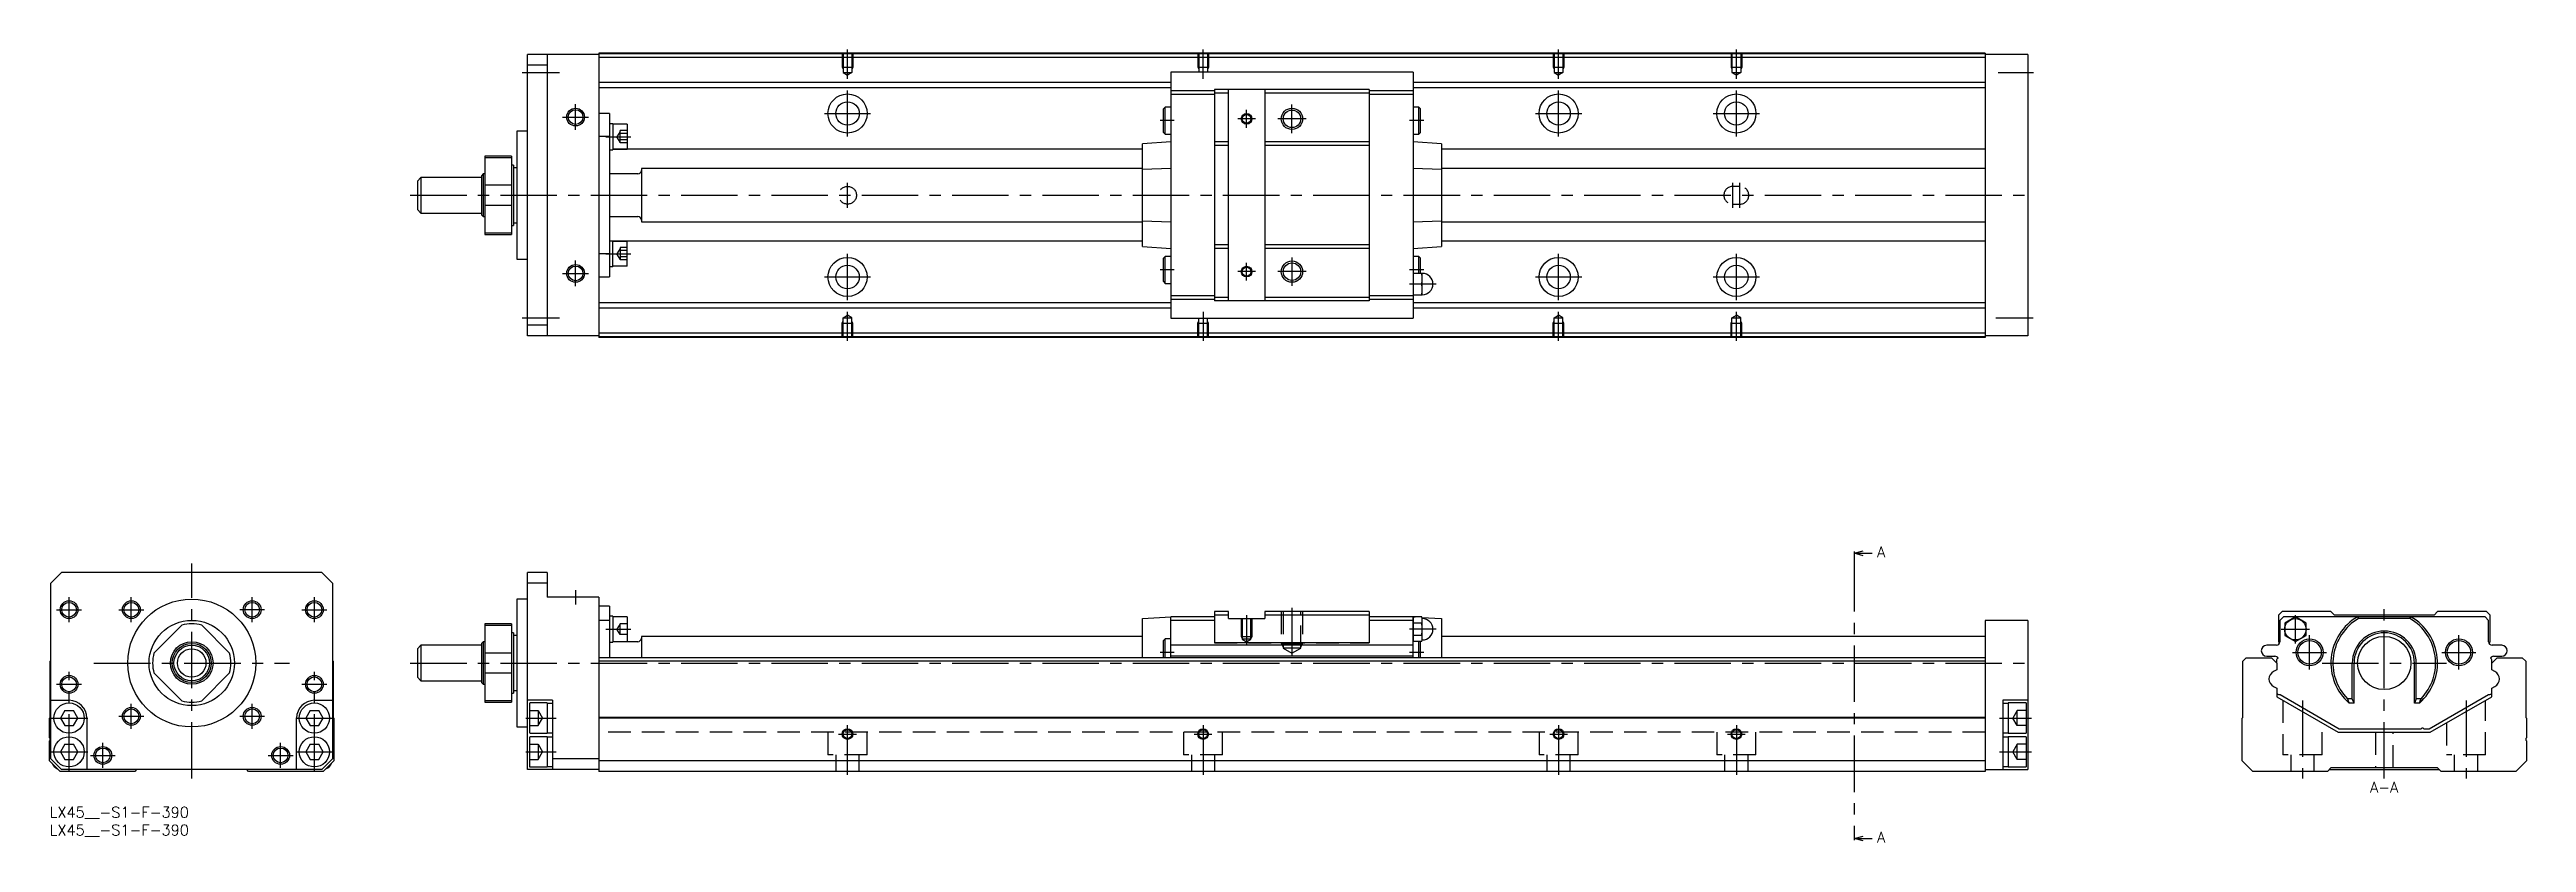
# Model space of a CAD drawing. Extents: x 0 to 697, y -10 to 213.
import ezdxf

# ---------------------------------------------------------------- set-up
doc = ezdxf.new("R2010")
doc.units = 0
doc.header["$LTSCALE"] = 0.5
doc.linetypes.add('CENTER', pattern=[50.8, 31.75, -6.35, 6.35, -6.35])
doc.linetypes.add('DASHED', pattern=[19.05, 12.7, -6.35])
for name, color, linetype in [('MSM_CENTER', 1, 'CENTER'), ('MSM_CONTINUOUS', 7, 'CONTINUOUS'), ('MSM_DASHED', 4, 'DASHED'), ('MSM_NARROW', 5, 'CONTINUOUS'), ('MSM_PART_NUMBER', 7, 'CONTINUOUS')]:
    doc.layers.add(name, color=color, linetype=linetype)
doc.styles.get("Standard").update_dxf_attribs({"font": 'txt.shx', "height": 3, "bigfont": 'bigfont.shx'})

# ---------------------------------------------------------------- blocks, each defined once
blk = doc.blocks.new('*U3')
at = {"layer": 'MSM_PART_NUMBER'}
blk.add_text('LX45__-S1-F-390', height=3, dxfattribs=at).set_placement((0, -3))
blk = doc.blocks.new('*U4')
at = {"layer": 'MSM_PART_NUMBER'}
blk.add_text('LX45__-S1-F-390', height=3, dxfattribs=at).set_placement((0, -8))

msp = doc.modelspace()

# ---------------------------------------------------------------- linework, layer by layer
at = {"layer": 'MSM_CENTER'}
for p, q in [((224.46, 204.91), (224.46, 213.12)), ((324.46, 204.91), (324.46, 213.12)), ((424.46, 204.91), (424.46, 213.12)), ((474.46, 204.91), (474.46, 213.12)), ((132.96, 206.62), (143.46, 206.62)), ((548.13, 206.62), (558.08, 206.62)), ((147.96, 190.5), (147.96, 197.75)), ((217.96, 195.12), (230.95, 195.12)), ((224.46, 188.62), (224.46, 201.62)), ((336.71, 191.12), (336.71, 196.12)), ((349.46, 189.62), (349.46, 197.62)), ((417.96, 195.12), (430.96, 195.12)), ((424.46, 188.62), (424.46, 201.62)), ((467.96, 195.12), (480.96, 195.12)), ((474.46, 188.62), (474.46, 201.62)), ((144.33, 194.12), (151.58, 194.12)), ((156.46, 188.58), (163.46, 188.58)), ((316.36, 193.12), (312.37, 193.12)), ((339.21, 193.62), (334.21, 193.62)), ((353.46, 193.62), (345.46, 193.62)), ((386.57, 193.12), (382.55, 193.12)), ((224.46, 168.62), (224.46, 175.62)), ((473.46, 168.62), (473.46, 175.62)), ((475.46, 168.62), (475.46, 175.62)), ((101.46, 172.12), (558.46, 172.12)), ((147.96, 146.5), (147.96, 153.75)), ((156.46, 155.67), (163.46, 155.67)), ((224.46, 142.62), (224.46, 155.62)), ((349.46, 154.62), (349.46, 146.62)), ((424.46, 142.62), (424.46, 155.62)), ((474.46, 142.62), (474.46, 155.62)), ((144.33, 150.12), (151.58, 150.12)), ((217.96, 149.12), (230.96, 149.12)), ((316.36, 151.12), (312.37, 151.12)), ((339.21, 150.62), (334.21, 150.62)), ((336.71, 148.12), (336.71, 153.12)), ((353.46, 150.62), (345.46, 150.62)), ((386.57, 151.12), (382.55, 151.12)), ((390.05, 147.12), (382.57, 147.12)), ((417.96, 149.12), (430.96, 149.12)), ((467.96, 149.12), (480.96, 149.12)), ((132.96, 137.62), (143.46, 137.62)), ((224.46, 131.12), (224.46, 139.33)), ((324.46, 139.33), (324.46, 131.12)), ((424.46, 131.12), (424.46, 139.33)), ((474.46, 131.12), (474.46, 139.33)), ((547.46, 137.62), (557.96, 137.62)), ((507.62, 70.87), (507.62, -8.37)), ((40, 8), (40, 68.5)), ((5.5, 52), (5.5, 59)), ((23, 52), (23, 59)), ((57, 52), (57, 59)), ((74.5, 52), (74.5, 59)), ((147.96, 61), (147.96, 57)), ((349.46, 56), (349.46, 42.3)), ((656.7, 8), (656.7, 56)), ((2, 55.5), (9, 55.5)), ((19.5, 55.5), (26.5, 55.5)), ((60.5, 55.5), (53.5, 55.5)), ((71, 55.5), (78, 55.5)), ((156.46, 50), (163.46, 50)), ((336.71, 54), (336.71, 45.5)), ((390.05, 50), (382.57, 50)), ((627.7, 50), (635.7, 50)), ((631.7, 46), (631.7, 54)), ((316.36, 43.5), (312.37, 43.5)), ((386.6, 43.5), (382.57, 43.5)), ((630.9, 43.5), (640.5, 43.5)), ((635.7, 38.7), (635.7, 48.3)), ((672.9, 43.5), (682.5, 43.5)), ((677.7, 38.7), (677.7, 48.3)), ((5.5, 10.25), (5.5, 38)), ((12.5, 40.5), (67.5, 40.5)), ((74.5, 10.25), (74.5, 38)), ((101.46, 40.5), (558.46, 40.5)), ((639.2, 40.5), (674.2, 40.5)), ((2, 34.5), (9, 34.5)), ((23, 22), (23, 29)), ((57, 22), (57, 29)), ((71, 34.5), (78, 34.5)), ((633.7, 29.97), (633.7, 8)), ((679.7, 29.97), (679.7, 8)), ((0.25, 25), (10.75, 25)), ((19.5, 25.5), (26.5, 25.5)), ((53.5, 25.5), (60.5, 25.5)), ((69.25, 25), (79.75, 25)), ((133.96, 25), (142.46, 25)), ((224.46, 9), (224.46, 23)), ((324.46, 23), (324.46, 9)), ((424.46, 23), (424.46, 9)), ((474.46, 23), (474.46, 9)), ((548.46, 25), (557.46, 25)), ((0.25, 15.5), (10.75, 15.5)), ((11.5, 14.5), (18.5, 14.5)), ((15, 11), (15, 18)), ((61.5, 14.5), (68.5, 14.5)), ((65, 11), (65, 18)), ((69.25, 15.5), (79.75, 15.5)), ((133.96, 15.5), (142.46, 15.5)), ((221.96, 20.5), (226.96, 20.5)), ((321.96, 20.5), (326.96, 20.5)), ((421.96, 20.5), (426.96, 20.5)), ((471.96, 20.5), (476.96, 20.5)), ((548.46, 15.5), (557.46, 15.5))]:
    msp.add_line(p, q, dxfattribs=at)
at = {"layer": 'MSM_CONTINUOUS'}
for p, q in [((154.46, 211.72), (134.46, 211.72)), ((134.46, 132.52), (134.46, 211.72)), ((139.96, 211.72), (139.96, 132.52)), ((544.46, 212.12), (154.46, 212.12)), ((154.46, 212.12), (154.46, 132.12)), ((544.46, 211.92), (154.46, 211.92)), ((544.46, 210.92), (154.46, 210.92)), ((544.46, 212.12), (544.46, 132.12)), ((556.46, 211.72), (544.46, 211.72)), ((556.46, 211.72), (556.46, 132.52)), ((139.96, 208.72), (134.46, 208.72)), ((315.41, 203.87), (154.46, 203.87)), ((315.41, 202.37), (154.46, 202.37)), ((383.51, 206.72), (315.41, 206.72)), ((315.41, 206.72), (315.41, 137.52)), ((383.51, 206.72), (383.51, 137.52)), ((544.46, 203.87), (383.51, 203.87)), ((544.46, 202.37), (383.51, 202.37)), ((157.46, 195.12), (154.46, 195.12)), ((157.46, 195.12), (157.46, 149.12)), ((313.81, 196.92), (313.31, 196.42)), ((313.31, 189.82), (313.31, 196.42)), ((315.41, 196.92), (313.81, 196.92)), ((313.81, 189.32), (313.81, 196.92)), ((327.71, 201.47), (315.41, 201.47)), ((327.71, 200.47), (315.41, 200.47)), ((371.21, 201.87), (327.71, 201.87)), ((327.71, 201.87), (327.71, 142.37)), ((331.61, 200.87), (327.71, 200.87)), ((331.61, 142.37), (331.61, 201.87)), ((341.81, 201.87), (341.81, 142.37)), ((371.21, 200.87), (341.81, 200.87)), ((371.21, 201.87), (371.21, 142.37)), ((383.51, 201.47), (371.21, 201.47)), ((383.51, 200.47), (371.21, 200.47)), ((385.11, 196.92), (383.51, 196.92)), ((385.11, 189.32), (385.11, 196.92)), ((385.61, 196.42), (385.11, 196.92)), ((385.61, 189.82), (385.61, 196.42)), ((131.46, 190.12), (131.46, 154.12)), ((134.46, 190.12), (131.46, 190.12)), ((157.46, 188.65), (154.46, 188.65)), ((158.46, 192.23), (157.46, 192.23)), ((158.46, 192.23), (158.46, 184.93)), ((162.46, 192.08), (158.46, 192.08)), ((162.46, 192.08), (162.46, 185.08)), ((313.31, 189.82), (313.81, 189.32)), ((313.81, 189.32), (315.41, 189.32)), ((383.51, 189.32), (385.11, 189.32)), ((385.11, 189.32), (385.61, 189.82)), ((129.96, 183.12), (122.46, 183.12)), ((122.46, 183.12), (122.46, 161.12)), ((122.46, 182.76), (129.96, 182.76)), ((129.96, 183.12), (129.96, 161.12)), ((157.46, 184.93), (158.46, 184.93)), ((158.46, 185.08), (162.46, 185.08)), ((307.41, 185.05), (158.46, 185.05)), ((315.41, 187.12), (307.41, 186.57)), ((307.41, 157.68), (307.41, 186.57)), ((331.61, 187.12), (327.71, 187.12)), ((331.61, 186.12), (327.71, 186.12)), ((371.21, 187.12), (341.81, 187.12)), ((371.21, 186.12), (341.81, 186.12)), ((391.51, 186.57), (383.51, 187.12)), ((391.51, 186.57), (391.51, 157.68)), ((544.46, 185.05), (391.51, 185.05)), ((104.46, 177.12), (103.46, 176.12)), ((103.46, 176.12), (103.46, 168.12)), ((121.46, 177.12), (104.46, 177.12)), ((104.46, 177.12), (104.46, 167.12)), ((121.96, 178.12), (121.46, 177.62)), ((121.46, 177.62), (121.46, 166.62)), ((122.46, 178.12), (121.96, 178.12)), ((121.96, 178.12), (121.96, 166.12)), ((129.96, 174.92), (122.46, 174.92)), ((130.46, 180.62), (129.96, 180.62)), ((130.46, 180.62), (130.46, 163.62)), ((131.46, 179.87), (130.46, 179.87)), ((165.46, 178.12), (157.46, 178.12)), ((166.46, 179.62), (166.46, 164.62)), ((307.41, 179.62), (166.46, 179.62)), ((315.41, 179.61), (307.41, 179.36)), ((391.51, 179.36), (383.51, 179.61)), ((544.46, 179.62), (391.51, 179.62)), ((103.46, 168.12), (104.46, 167.12)), ((122.46, 169.33), (129.96, 169.33)), ((104.46, 167.12), (121.46, 167.12)), ((121.46, 166.62), (121.96, 166.12)), ((121.96, 166.12), (122.46, 166.12)), ((129.96, 161.49), (122.46, 161.49)), ((122.46, 161.12), (129.96, 161.12)), ((129.96, 163.62), (130.46, 163.62)), ((130.46, 164.37), (131.46, 164.37)), ((157.46, 166.12), (165.46, 166.12)), ((166.46, 164.62), (307.41, 164.62)), ((307.41, 164.89), (315.41, 164.64)), ((383.51, 164.64), (391.51, 164.89)), ((391.51, 164.62), (544.46, 164.62)), ((131.46, 154.12), (134.46, 154.12)), ((157.46, 155.6), (154.46, 155.6)), ((157.46, 159.32), (158.46, 159.32)), ((158.46, 152.02), (158.46, 159.32)), ((307.41, 159.2), (158.46, 159.2)), ((158.46, 159.17), (162.46, 159.17)), ((162.46, 152.17), (162.46, 159.17)), ((307.41, 157.68), (315.41, 157.12)), ((313.81, 154.92), (313.31, 154.42)), ((313.31, 147.82), (313.31, 154.42)), ((315.41, 154.92), (313.81, 154.92)), ((313.81, 147.32), (313.81, 154.92)), ((331.61, 158.12), (327.71, 158.12)), ((331.61, 157.12), (327.71, 157.12)), ((371.21, 158.12), (341.81, 158.12)), ((371.21, 157.12), (341.81, 157.12)), ((383.51, 157.12), (391.51, 157.68)), ((385.11, 154.92), (383.51, 154.92)), ((385.61, 154.42), (385.11, 154.92)), ((385.11, 150.12), (385.11, 154.92)), ((385.61, 150.12), (385.61, 154.42)), ((544.46, 159.2), (391.51, 159.2)), ((154.46, 149.12), (157.46, 149.12)), ((158.46, 152.02), (157.46, 152.02)), ((162.46, 152.17), (158.46, 152.17)), ((313.31, 147.82), (313.81, 147.32)), ((313.81, 147.32), (315.41, 147.32)), ((386.11, 150.12), (383.51, 150.12)), ((385.99, 147.12), (383.63, 147.12)), ((386.11, 144.12), (386.11, 150.12)), ((315.41, 141.87), (154.46, 141.87)), ((315.41, 140.37), (154.46, 140.37)), ((327.71, 143.77), (315.41, 143.77)), ((327.71, 142.77), (315.41, 142.77)), ((331.61, 143.37), (327.71, 143.37)), ((371.21, 142.37), (327.71, 142.37)), ((371.21, 143.37), (341.81, 143.37)), ((383.51, 143.77), (371.21, 143.77)), ((383.51, 142.77), (371.21, 142.77)), ((383.51, 144.12), (386.11, 144.12)), ((544.46, 141.87), (383.51, 141.87)), ((544.46, 140.37), (383.51, 140.37)), ((139.96, 135.52), (134.46, 135.52)), ((154.46, 132.52), (134.46, 132.52)), ((544.46, 133.32), (154.46, 133.32)), ((315.41, 137.52), (383.51, 137.52)), ((556.46, 132.52), (544.46, 132.52)), ((544.46, 132.32), (154.46, 132.32)), ((544.46, 132.12), (154.46, 132.12)), ((507.62, 71.37), (510.12, 72.04)), ((507.62, 71.87), (507.62, 70.87)), ((507.62, 71.37), (512.62, 71.37)), ((510.12, 70.7), (507.62, 71.37)), ((3.4, 66), (0.4, 63)), ((0.4, 13.5), (0.4, 63)), ((76.6, 66), (3.4, 66)), ((79.6, 63), (76.6, 66)), ((79.6, 63), (79.6, 13.5)), ((139.96, 66), (134.46, 66)), ((134.46, 10.5), (134.46, 66)), ((139.96, 63), (134.46, 63)), ((139.96, 66), (139.96, 59)), ((134.46, 58.5), (131.46, 58.5)), ((131.46, 58.5), (131.46, 22.5)), ((154.46, 59), (139.96, 59)), ((154.46, 59), (154.46, 10)), ((157.46, 56.5), (154.46, 56.5)), ((157.46, 56.5), (157.46, 42)), ((37.2, 51.14), (29.36, 43.3)), ((50.64, 43.3), (42.8, 51.14)), ((129.96, 51.5), (122.46, 51.5)), ((122.46, 51.5), (122.46, 29.5)), ((122.46, 51.14), (129.96, 51.14)), ((129.96, 51.5), (129.96, 29.5)), ((130.46, 49), (129.96, 49)), ((130.46, 49), (130.46, 32)), ((157.46, 52.5), (154.46, 52.5)), ((158.46, 53.65), (157.46, 53.65)), ((158.46, 53.65), (158.46, 46.35)), ((162.46, 53.5), (158.46, 53.5)), ((162.46, 53.5), (162.46, 46.5)), ((307.41, 53), (315.41, 53.5)), ((307.41, 42), (307.41, 53)), ((327.71, 53.5), (315.41, 53.5)), ((315.41, 42), (315.41, 53.5)), ((327.71, 52.5), (315.41, 52.5)), ((327.71, 55), (327.71, 46.15)), ((331.61, 55), (327.71, 55)), ((331.61, 54), (327.71, 54)), ((331.61, 53), (331.61, 55)), ((331.61, 53), (341.81, 53)), ((341.81, 55), (341.81, 53)), ((371.21, 55), (341.81, 55)), ((371.21, 54), (341.81, 54)), ((371.21, 55), (371.21, 46.15)), ((383.51, 53.5), (371.21, 53.5)), ((383.51, 52.5), (371.21, 52.5)), ((383.51, 53.5), (384.08, 53.46)), ((383.51, 42), (383.51, 53.5)), ((383.63, 53.46), (383.51, 53)), ((383.52, 52.41), (383.51, 52.6)), ((385.99, 53.46), (383.63, 53.46)), ((385.99, 51.73), (383.63, 51.73)), ((386.11, 53), (385.99, 53.46)), ((386.02, 53.34), (391.51, 53)), ((386.11, 47), (386.11, 53)), ((391.51, 53), (391.51, 42)), ((556.46, 52.5), (544.46, 52.5)), ((544.46, 52.5), (544.46, 10)), ((556.46, 52.5), (556.46, 10.5)), ((627.95, 55), (626.95, 54)), ((626.95, 54), (626.95, 46.62)), ((628.35, 53.5), (627.35, 52.5)), ((627.35, 52.5), (627.35, 46.5)), ((641.7, 55), (627.95, 55)), ((685.05, 53.5), (628.35, 53.5)), ((631.7, 53.46), (628.7, 51.73)), ((628.7, 51.73), (628.7, 48.27)), ((634.7, 51.73), (631.7, 53.46)), ((634.7, 48.27), (634.7, 51.73)), ((642.7, 54), (641.7, 55)), ((670.7, 54), (642.7, 54)), ((649.21, 53.5), (649.47, 53)), ((663.93, 53), (649.47, 53)), ((663.93, 53), (664.18, 53.5)), ((671.7, 55), (670.7, 54)), ((685.45, 55), (671.7, 55)), ((686.05, 52.5), (685.05, 53.5)), ((686.45, 54), (685.45, 55)), ((686.05, 46.5), (686.05, 52.5)), ((686.45, 46.62), (686.45, 54)), ((104.46, 45.5), (103.46, 44.5)), ((103.46, 44.5), (103.46, 36.5)), ((121.46, 45.5), (104.46, 45.5)), ((104.46, 45.5), (104.46, 35.5)), ((121.96, 46.5), (121.46, 46)), ((121.46, 46), (121.46, 35)), ((122.46, 46.5), (121.96, 46.5)), ((121.96, 46.5), (121.96, 34.5)), ((129.96, 43.3), (122.46, 43.3)), ((131.46, 48.25), (130.46, 48.25)), ((544.46, 42), (154.46, 42)), ((157.46, 46.35), (158.46, 46.35)), ((165.46, 46.5), (158.46, 46.5)), ((166.46, 48), (166.46, 42)), ((307.41, 48), (166.46, 48)), ((313.81, 47.3), (313.31, 46.8)), ((313.31, 42), (313.31, 46.8)), ((313.81, 42), (313.81, 47.3)), ((315.41, 47.3), (313.81, 47.3)), ((383.51, 45.5), (315.41, 45.5)), ((383.51, 42.4), (315.41, 42.4)), ((371.21, 46.15), (327.71, 46.15)), ((383.51, 47), (383.63, 46.54)), ((385.99, 48.27), (383.63, 48.27)), ((385.99, 46.54), (383.63, 46.54)), ((385.11, 42), (385.11, 46.54)), ((385.61, 42), (385.61, 46.54)), ((385.99, 46.54), (386.11, 47)), ((544.46, 48), (391.51, 48)), ((616.9, 41), (617.9, 42)), ((617.9, 42), (624.95, 42)), ((626.35, 45.5), (623.65, 45.5)), ((623.65, 42.4), (625.95, 42.4)), ((624.95, 42), (626.45, 40.5)), ((628.7, 48.27), (631.7, 46.54)), ((631.7, 46.54), (634.7, 48.27)), ((686.95, 40.5), (688.45, 42)), ((689.75, 45.5), (687.05, 45.5)), ((687.45, 42.4), (689.75, 42.4)), ((688.45, 42), (695.5, 42)), ((695.5, 42), (696.5, 41)), ((0.2, 41), (0.4, 41.2)), ((0.2, 25.2), (0.2, 41)), ((29.36, 37.7), (37.2, 29.86)), ((42.8, 29.86), (50.64, 37.7)), ((79.6, 41.2), (79.8, 41)), ((79.8, 41), (79.8, 25.2)), ((103.46, 36.5), (104.46, 35.5)), ((104.46, 35.5), (121.46, 35.5)), ((121.46, 35), (121.96, 34.5)), ((122.46, 37.7), (129.96, 37.7)), ((544.46, 41), (154.46, 41)), ((616.9, 25.2), (616.9, 41)), ((626.45, 38.61), (625.55, 38.1)), ((626.4, 41.2), (626.4, 40.55)), ((626.45, 40.5), (626.45, 38.61)), ((647.7, 30.44), (647.7, 40.5)), ((648.2, 29.22), (648.2, 40.5)), ((665.2, 29.22), (665.2, 40.5)), ((665.7, 30.44), (665.7, 40.5)), ((686.95, 38.61), (686.95, 40.5)), ((687.84, 38.1), (686.95, 38.61)), ((687, 40.55), (687, 41.2)), ((696.5, 41), (696.5, 25.2)), ((0.4, 30), (5.5, 30)), ((74.5, 30), (79.6, 30)), ((121.96, 34.5), (122.46, 34.5)), ((129.96, 29.86), (122.46, 29.86)), ((122.46, 29.5), (129.96, 29.5)), ((129.96, 32), (130.46, 32)), ((130.46, 32.75), (131.46, 32.75)), ((141.46, 30), (134.46, 30)), ((134.96, 29), (134.96, 21)), ((139.96, 29.25), (135.21, 29.25)), ((139.96, 29.25), (139.96, 20.75)), ((141.46, 29.15), (139.96, 29.15)), ((141.46, 30), (141.46, 10.5)), ((556.46, 30), (549.46, 30)), ((549.46, 30), (549.46, 10.5)), ((550.96, 29.15), (549.46, 29.15)), ((555.96, 29.25), (550.96, 29.25)), ((550.96, 29.25), (550.96, 20.75)), ((555.96, 29.25), (555.96, 20.75)), ((625.55, 33.9), (626.45, 33.39)), ((626.45, 33.39), (626.45, 31)), ((626.45, 31), (643.77, 21)), ((627.2, 31.61), (627.4, 31.61)), ((627.4, 31.61), (644.04, 22)), ((647.7, 30.44), (646.34, 30.44)), ((648.2, 29.22), (646.81, 29.22)), ((648.2, 29.22), (647.7, 30.44)), ((665.7, 30.44), (665.2, 29.22)), ((666.59, 29.22), (665.2, 29.22)), ((667.06, 30.44), (665.7, 30.44)), ((669.36, 22), (686, 31.61)), ((669.63, 21), (686.95, 31)), ((686, 31.61), (686.2, 31.61)), ((686.95, 33.39), (687.84, 33.9)), ((686.95, 31), (686.95, 33.39)), ((0, 25), (0.2, 25.2)), ((0, 19.4), (0, 25)), ((4.27, 27.12), (3.05, 25)), ((3.05, 25), (4.27, 22.88)), ((4.27, 27.12), (6.73, 27.12)), ((4.27, 22.88), (6.73, 22.88)), ((7.95, 25), (6.73, 27.12)), ((6.73, 22.88), (7.95, 25)), ((10.5, 25), (10.5, 10.5)), ((69.5, 10.5), (69.5, 25)), ((73.27, 27.12), (72.05, 25)), ((72.05, 25), (73.27, 22.88)), ((73.27, 27.12), (75.73, 27.12)), ((73.27, 22.88), (75.73, 22.88)), ((76.95, 25), (75.73, 27.12)), ((75.73, 22.88), (76.95, 25)), ((79.8, 25.2), (80, 25)), ((80, 25), (80, 13)), ((131.46, 22.5), (134.46, 22.5)), ((544.46, 25.2), (154.46, 25.2)), ((544.46, 25), (154.46, 25)), ((616.7, 25), (616.9, 25.2)), ((616.7, 13), (616.7, 25)), ((643.77, 21), (669.63, 21)), ((644.04, 22), (667.05, 22)), ((667.85, 22), (669.36, 22)), ((696.5, 25.2), (696.7, 25)), ((696.7, 25), (696.7, 19.4)), ((0, 13), (0, 18.6)), ((4.27, 17.62), (3.05, 15.5)), ((3.05, 15.5), (4.27, 13.38)), ((4.27, 17.62), (6.73, 17.62)), ((7.95, 15.5), (6.73, 17.62)), ((6.73, 13.38), (7.95, 15.5)), ((73.27, 17.62), (72.05, 15.5)), ((72.05, 15.5), (73.27, 13.38)), ((73.27, 17.62), (75.73, 17.62)), ((76.95, 15.5), (75.73, 17.62)), ((75.73, 13.38), (76.95, 15.5)), ((134.96, 19.5), (134.96, 11.5)), ((135.21, 20.75), (139.96, 20.75)), ((139.96, 19.75), (135.21, 19.75)), ((139.96, 20.85), (141.46, 20.85)), ((139.96, 19.75), (139.96, 11.25)), ((141.46, 19.65), (139.96, 19.65)), ((549.46, 20.85), (550.96, 20.85)), ((550.96, 19.65), (549.46, 19.65)), ((550.96, 20.75), (555.96, 20.75)), ((555.96, 19.75), (550.96, 19.75)), ((550.96, 19.75), (550.96, 11.25)), ((555.96, 19.75), (555.96, 11.25)), ((696.7, 18.6), (696.7, 13)), ((3, 10), (0, 13)), ((3.4, 10.5), (0.4, 13.5)), ((24, 10), (3, 10)), ((76.6, 10.5), (3.4, 10.5)), ((4.27, 13.38), (6.73, 13.38)), ((24.5, 10.5), (24, 10)), ((56, 10), (55.5, 10.5)), ((77, 10), (56, 10)), ((73.27, 13.38), (75.73, 13.38)), ((79.6, 13.5), (76.6, 10.5)), ((80, 13), (77, 10)), ((154.46, 10.5), (134.46, 10.5)), ((135.21, 11.25), (139.96, 11.25)), ((139.96, 11.35), (141.46, 11.35)), ((154.46, 13.5), (141.46, 13.5)), ((544.46, 13), (154.46, 13)), ((544.46, 10), (154.46, 10)), ((544.46, 10.5), (556.46, 10.5)), ((549.46, 11.35), (550.96, 11.35)), ((550.96, 11.25), (555.96, 11.25)), ((619.7, 10), (616.7, 13)), ((640.7, 10), (619.7, 10)), ((641.7, 11), (640.7, 10)), ((641.2, 10.5), (672.2, 10.5)), ((671.7, 11), (641.7, 11)), ((672.7, 10), (671.7, 11)), ((693.7, 10), (672.7, 10)), ((696.7, 13), (693.7, 10)), ((507.62, -8.87), (510.12, -8.2)), ((507.62, -8.37), (507.62, -9.37)), ((507.62, -8.87), (512.62, -8.87)), ((510.12, -9.54), (507.62, -8.87))]:
    msp.add_line(p, q, dxfattribs=at)
for centre, radius in [((147.96, 194.12), 2.07), ((224.46, 195.12), 5.5), ((224.46, 195.12), 3.3), ((349.46, 193.62), 2.46), ((424.46, 195.12), 5.5), ((424.46, 195.12), 3.3), ((474.46, 195.12), 5.5), ((474.46, 195.12), 3.3), ((336.71, 193.62), 1.23), ((224.46, 149.12), 5.5), ((424.46, 149.12), 5.5), ((474.46, 149.12), 5.5), ((147.96, 150.12), 2.07), ((224.46, 149.12), 3.3), ((336.71, 150.62), 1.23), ((349.46, 150.62), 2.46), ((424.46, 149.12), 3.3), ((474.46, 149.12), 3.3), ((5.5, 55.5), 2.07), ((23, 55.5), 2.07), ((40, 40.5), 18), ((57, 55.5), 2.07), ((74.5, 55.5), 2.07), ((40, 40.5), 12), ((631.7, 50), 3), ((40, 40.5), 6), ((40, 40.5), 5.5), ((40, 40.5), 5), ((40, 40.5), 4), ((635.7, 43.5), 3.8), ((635.7, 43.5), 3.3), ((656.7, 40.5), 7.5), ((677.7, 43.5), 3.8), ((677.7, 43.5), 3.3), ((5.5, 34.5), 2.07), ((74.5, 34.5), 2.07), ((5.5, 25), 4.25), ((74.5, 25), 4.25), ((23, 25.5), 2.07), ((57, 25.5), 2.07), ((224.46, 20.5), 1.23), ((324.46, 20.5), 1.23), ((424.46, 20.5), 1.23), ((474.46, 20.5), 1.23), ((5.5, 15.5), 4.25), ((15, 14.5), 2.07), ((65, 14.5), 2.07), ((74.5, 15.5), 4.25)]:
    msp.add_circle(centre, radius, dxfattribs=at)
for centre, radius, start, end in [((165.46, 179.12), 1, 270, 0), ((165.46, 165.12), 1, 0, 90), ((393.2, 148.58), 9.69, 170.8086, 179.713), ((393.21, 148.67), 9.7, 180.28862, 189.18978), ((393.2, 145.58), 9.69, 170.8086, 179.713), ((376.41, 148.58), 9.7, 0.28862, 9.18978), ((376.42, 148.67), 9.69, 350.8086, 359.713), ((376.41, 145.58), 9.7, 0.28862, 9.18978), ((386.11, 147.12), 3, 270, 90), ((393.21, 145.67), 9.7, 180.28862, 189.18978), ((376.42, 145.67), 9.69, 350.8086, 359.713), ((40, 40.5), 11, 75.27264, 104.72736), ((386.82, 52.57), 3.31, 164.22771, 179.4294), ((386.82, 52.63), 3.31, 180.57378, 195.76911), ((396.4, 49.95), 12.89, 172.03062, 179.75617), ((396.97, 50.1), 13.46, 180.40698, 187.80623), ((382.8, 52.56), 3.31, 0.57378, 15.76911), ((382.8, 52.63), 3.31, 344.22771, 359.4294), ((373.22, 49.94), 12.89, 0.24521, 7.968), ((372.65, 50.1), 13.46, 352.19377, 359.59302), ((386.11, 50), 3, 270, 90), ((656.7, 40.5), 15, 119.92643, 228.76392), ((656.7, 40.5), 14.44, 120.05097, 224.15139), ((656.7, 40.5), 9, 0, 180), ((656.7, 40.5), 8.5, 0, 180), ((656.7, 40.5), 14.44, 315.84861, 59.94903), ((656.7, 40.5), 15, 311.23608, 60.07357), ((40, 40.5), 11, 165.27264, 194.72736), ((40, 40.5), 11, 345.27264, 14.72736), ((165.46, 47.5), 1, 270, 0), ((386.82, 47.37), 3.31, 164.22771, 179.4294), ((386.82, 47.44), 3.31, 180.57378, 195.76911), ((382.8, 47.37), 3.31, 0.57378, 15.76911), ((382.8, 47.43), 3.31, 344.22771, 359.4294), ((623.65, 43.95), 1.55, 90, 270), ((625.95, 41.4), 1, 30.09191, 90), ((626.35, 46.5), 1, 270, 0), ((627.2, 41.2), 0.8, 118.74892, 180), ((627.45, 46.62), 0.5, 180, 251.07258), ((687.05, 46.5), 1, 180, 270), ((685.95, 46.62), 0.5, 289.00551, 0), ((687.45, 41.4), 1, 90, 149.90809), ((686.2, 41.2), 0.8, 0, 61.25108), ((689.75, 43.95), 1.55, 270, 90), ((626.85, 35.85), 2.6, 120.00003, 176.58933), ((626.85, 36.15), 2.6, 183.41067, 239.99996), ((686.54, 35.85), 2.6, 3.41067, 59.99996), ((686.54, 36.15), 2.6, 300.00004, 356.58933), ((5.5, 25), 5, 0, 90), ((40, 40.5), 11, 255.27264, 284.72736), ((74.5, 25), 5, 90, 180), ((135.21, 29), 0.25, 90, 180), ((627.2, 32.41), 0.8, 200.37237, 270), ((660.33, 35.16), 14.76, 198.65668, 203.74193), ((652.98, 35.2), 14.86, 336.27386, 341.32752), ((686.2, 32.41), 0.8, 270, 339.63587), ((135.21, 21), 0.25, 180, 270), ((667.45, 21.7), 0.5, 36.8699, 143.1301), ((-0.3, 19), 0.5, 306.8699, 53.1301), ((135.21, 19.5), 0.25, 90, 180), ((697, 19), 0.5, 126.8699, 233.1301), ((3.4, 13.5), 3, 201.81505, 248.18495), ((76.6, 13.5), 3, 291.81368, 338.18632), ((135.21, 11.5), 0.25, 180, 270)]:
    msp.add_arc(centre, radius, start, end, dxfattribs=at)
at = {"layer": 'MSM_DASHED'}
for p, q in [((222.96, 212.12), (222.96, 208.12)), ((223.23, 212.12), (223.23, 206.62)), ((225.69, 212.12), (225.69, 206.62)), ((225.96, 212.12), (225.96, 208.12)), ((322.96, 212.12), (322.96, 208.12)), ((323.23, 212.12), (323.23, 206.72)), ((325.69, 212.12), (325.69, 206.72)), ((325.96, 212.12), (325.96, 208.12)), ((422.96, 212.12), (422.96, 208.12)), ((423.23, 212.12), (423.23, 206.62)), ((425.69, 212.12), (425.69, 206.62)), ((425.96, 212.12), (425.96, 208.12)), ((472.96, 212.12), (472.96, 208.12)), ((473.23, 212.12), (473.23, 206.62)), ((475.69, 212.12), (475.69, 206.62)), ((475.96, 212.12), (475.96, 208.12)), ((222.96, 208.12), (225.96, 208.12)), ((222.96, 208.12), (223.23, 207.66)), ((223.23, 206.62), (225.69, 206.62)), ((223.23, 206.62), (224.46, 205.91)), ((225.69, 206.62), (224.46, 205.91)), ((225.96, 208.12), (225.69, 207.66)), ((322.96, 208.12), (325.96, 208.12)), ((322.96, 208.12), (323.23, 207.66)), ((325.96, 208.12), (325.69, 207.66)), ((422.96, 208.12), (425.96, 208.12)), ((422.96, 208.12), (423.23, 207.66)), ((423.23, 206.62), (425.69, 206.62)), ((423.23, 206.62), (424.46, 205.91)), ((425.69, 206.62), (424.46, 205.91)), ((425.96, 208.12), (425.69, 207.66)), ((472.96, 208.12), (475.96, 208.12)), ((472.96, 208.12), (473.23, 207.66)), ((473.23, 206.62), (475.69, 206.62)), ((473.23, 206.62), (474.46, 205.91)), ((475.69, 206.62), (474.46, 205.91)), ((475.96, 208.12), (475.69, 207.66)), ((160.46, 190.08), (159.59, 188.58)), ((160.46, 187.08), (159.59, 188.58)), ((160.46, 186.85), (160.46, 190.31)), ((162.46, 190.31), (160.46, 190.31)), ((162.46, 189.45), (160.46, 189.45)), ((162.46, 187.71), (160.46, 187.71)), ((162.46, 186.85), (160.46, 186.85)), ((475.46, 174.62), (473.46, 174.62)), ((473.46, 169.62), (475.46, 169.62)), ((160.46, 157.17), (159.59, 155.67)), ((160.46, 154.17), (159.59, 155.67)), ((160.46, 157.4), (160.46, 153.94)), ((162.46, 157.4), (160.46, 157.4)), ((162.46, 156.54), (160.46, 156.54)), ((162.46, 154.8), (160.46, 154.8)), ((162.46, 153.94), (160.46, 153.94)), ((222.96, 136.12), (223.23, 136.59)), ((222.96, 136.12), (225.96, 136.12)), ((222.96, 132.12), (222.96, 136.12)), ((223.23, 137.62), (224.46, 138.33)), ((223.23, 137.62), (225.69, 137.62)), ((223.23, 132.12), (223.23, 137.62)), ((225.69, 137.62), (224.46, 138.33)), ((225.69, 132.12), (225.69, 137.62)), ((225.96, 136.12), (225.69, 136.59)), ((225.96, 132.12), (225.96, 136.12)), ((322.96, 136.12), (323.23, 136.59)), ((322.96, 136.12), (325.96, 136.12)), ((322.96, 132.12), (322.96, 136.12)), ((323.23, 132.12), (323.23, 137.52)), ((325.69, 132.12), (325.69, 137.52)), ((325.96, 136.12), (325.69, 136.59)), ((325.96, 132.12), (325.96, 136.12)), ((422.96, 136.12), (423.23, 136.59)), ((422.96, 136.12), (425.96, 136.12)), ((422.96, 132.12), (422.96, 136.12)), ((423.23, 137.62), (424.46, 138.33)), ((423.23, 137.62), (425.69, 137.62)), ((423.23, 132.12), (423.23, 137.62)), ((425.69, 137.62), (424.46, 138.33)), ((425.69, 132.12), (425.69, 137.62)), ((425.96, 136.12), (425.69, 136.59)), ((425.96, 132.12), (425.96, 136.12)), ((472.96, 136.12), (473.23, 136.59)), ((472.96, 136.12), (475.96, 136.12)), ((472.96, 132.12), (472.96, 136.12)), ((473.23, 137.62), (474.46, 138.33)), ((473.23, 137.62), (475.69, 137.62)), ((473.23, 132.12), (473.23, 137.62)), ((475.69, 137.62), (474.46, 138.33)), ((475.69, 132.12), (475.69, 137.62)), ((475.96, 136.12), (475.69, 136.59)), ((475.96, 132.12), (475.96, 136.12)), ((160.46, 51.5), (159.59, 50)), ((160.46, 48.5), (159.59, 50)), ((160.46, 48.5), (160.46, 51.5)), ((162.46, 51.5), (160.46, 51.5)), ((160.46, 50), (162.46, 50)), ((335.21, 53), (335.21, 48)), ((335.48, 53), (335.48, 47.21)), ((337.94, 47.21), (337.94, 53)), ((338.21, 53), (338.21, 48)), ((346.46, 55), (346.46, 46)), ((347, 55), (347, 44.72)), ((351.92, 44.72), (351.92, 55)), ((352.46, 55), (352.46, 46)), ((162.46, 48.5), (160.46, 48.5)), ((327.71, 46.15), (371.21, 46.15)), ((335.21, 48), (338.21, 48)), ((335.21, 48), (335.48, 47.53)), ((335.48, 47.21), (336.71, 46.5)), ((337.94, 47.21), (335.48, 47.21)), ((336.71, 46.5), (337.94, 47.21)), ((338.21, 48), (337.94, 47.53)), ((346.46, 46), (347, 45.06)), ((346.46, 46), (352.46, 46)), ((347, 44.72), (349.46, 43.3)), ((351.92, 44.72), (347, 44.72)), ((349.46, 43.3), (351.92, 44.72)), ((352.46, 46), (351.92, 45.06)), ((628.2, 29.99), (628.2, 14.7)), ((685.2, 14.7), (685.2, 29.99)), ((134.96, 27.12), (137.46, 27.12)), ((134.96, 25), (137.46, 25)), ((134.96, 22.88), (137.46, 22.88)), ((137.46, 27.12), (137.46, 22.88)), ((137.46, 27.12), (138.69, 25)), ((137.46, 22.88), (138.69, 25)), ((544.46, 25.2), (154.46, 25.2)), ((544.46, 25), (154.46, 25)), ((544.46, 21), (154.46, 21)), ((218.96, 21), (218.96, 14.7)), ((229.96, 14.7), (229.96, 21)), ((318.96, 21), (318.96, 14.7)), ((329.96, 14.7), (329.96, 21)), ((418.96, 21), (418.96, 14.7)), ((429.96, 14.7), (429.96, 21)), ((468.96, 21), (468.96, 14.7)), ((479.96, 14.7), (479.96, 21)), ((553.46, 27.12), (552.23, 25)), ((553.46, 22.88), (552.23, 25)), ((555.96, 27.12), (553.46, 27.12)), ((553.46, 22.88), (553.46, 27.12)), ((553.46, 25), (555.96, 25)), ((555.96, 22.88), (553.46, 22.88)), ((639.2, 14.7), (639.2, 23.64)), ((654.2, 21), (654.2, 11)), ((659.2, 11), (659.2, 21)), ((674.2, 23.64), (674.2, 14.7)), ((134.96, 17.62), (137.46, 17.62)), ((134.96, 15.5), (137.46, 15.5)), ((137.46, 17.62), (138.69, 15.5)), ((137.46, 17.62), (137.46, 13.38)), ((137.46, 13.38), (138.69, 15.5)), ((229.96, 14.7), (218.96, 14.7)), ((221.16, 14.7), (221.16, 10)), ((227.76, 10), (227.76, 14.7)), ((329.96, 14.7), (318.96, 14.7)), ((321.16, 14.7), (321.16, 10)), ((327.76, 10), (327.76, 14.7)), ((429.96, 14.7), (418.96, 14.7)), ((421.16, 14.7), (421.16, 10)), ((427.76, 10), (427.76, 14.7)), ((479.96, 14.7), (468.96, 14.7)), ((471.16, 14.7), (471.16, 10)), ((477.76, 10), (477.76, 14.7)), ((553.46, 17.62), (552.23, 15.5)), ((553.46, 13.38), (552.23, 15.5)), ((553.46, 13.38), (553.46, 17.62)), ((555.96, 17.62), (553.46, 17.62)), ((553.46, 15.5), (555.96, 15.5)), ((639.2, 14.7), (628.2, 14.7)), ((630.4, 14.7), (630.4, 10)), ((637, 10), (637, 14.7)), ((685.2, 14.7), (674.2, 14.7)), ((676.4, 14.7), (676.4, 10)), ((683, 10), (683, 14.7)), ((134.96, 13.38), (137.46, 13.38)), ((555.96, 13.38), (553.46, 13.38))]:
    msp.add_line(p, q, dxfattribs=at)
msp.add_circle((224.46, 172.12), 2.5, dxfattribs=at)
for centre, start, end in [((473.46, 172.12), 90, 270), ((475.46, 172.12), 270, 90)]:
    msp.add_arc(centre, 2.5, start, end, dxfattribs=at)
at = {"layer": 'MSM_NARROW'}
for centre, radius in [((147.96, 194.12), 2.5), ((336.71, 193.62), 1.5), ((349.46, 193.62), 3), ((349.46, 150.62), 3), ((147.96, 150.12), 2.5), ((336.71, 150.62), 1.5), ((5.5, 55.5), 2.5), ((23, 55.5), 2.5), ((57, 55.5), 2.5), ((74.5, 55.5), 2.5), ((5.5, 34.5), 2.5), ((74.5, 34.5), 2.5), ((23, 25.5), 2.5), ((57, 25.5), 2.5), ((224.46, 20.5), 1.5), ((324.46, 20.5), 1.5), ((424.46, 20.5), 1.5), ((474.46, 20.5), 1.5), ((15, 14.5), 2.5), ((65, 14.5), 2.5)]:
    msp.add_circle(centre, radius, dxfattribs=at)

# ---------------------------------------------------------------- block references
at = {"layer": 'MSM_CONTINUOUS'}
for name in ['*U3', '*U4']:
    msp.add_blockref(name, (0, 0), dxfattribs=at)

# ---------------------------------------------------------------- texts
at = {"layer": 'MSM_PART_NUMBER'}
for s, p in [('A', (514.04, 70.24)), ('A-A', (652.69, 4.04)), ('A', (514.04, -10))]:
    msp.add_text(s, height=3, dxfattribs=at).set_placement(p)

doc.saveas('drawing.dxf')
